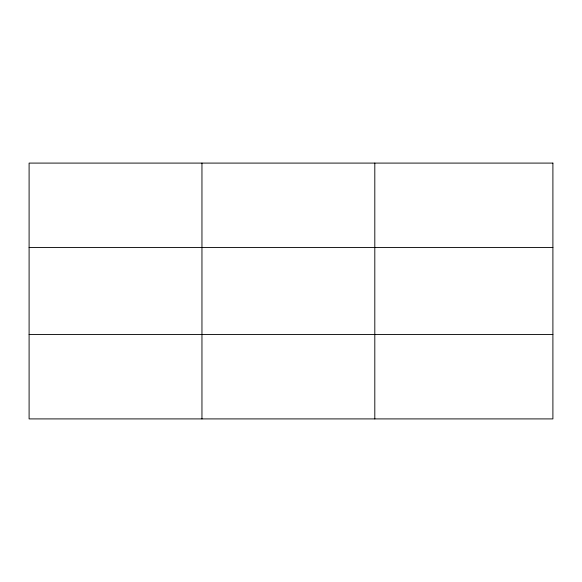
<?xml version="1.0" encoding="UTF-8"?>
<svg xmlns="http://www.w3.org/2000/svg" width="582" height="582" viewBox="0 0 582 582"><rect width="100%" height="100%" fill="white"/><g stroke="black" fill="none" stroke-linecap="round" stroke-linejoin="round"><path stroke-width="0.87" d="M201.954 418.909L201.954 163.091M374.808 418.909L374.808 163.091M29.1 247.51L552.9 247.51M29.1 334.49L552.9 334.49M552.9 163.091L552.9 418.909L29.1 418.909L29.1 163.091L552.9 163.091"/></g></svg>
